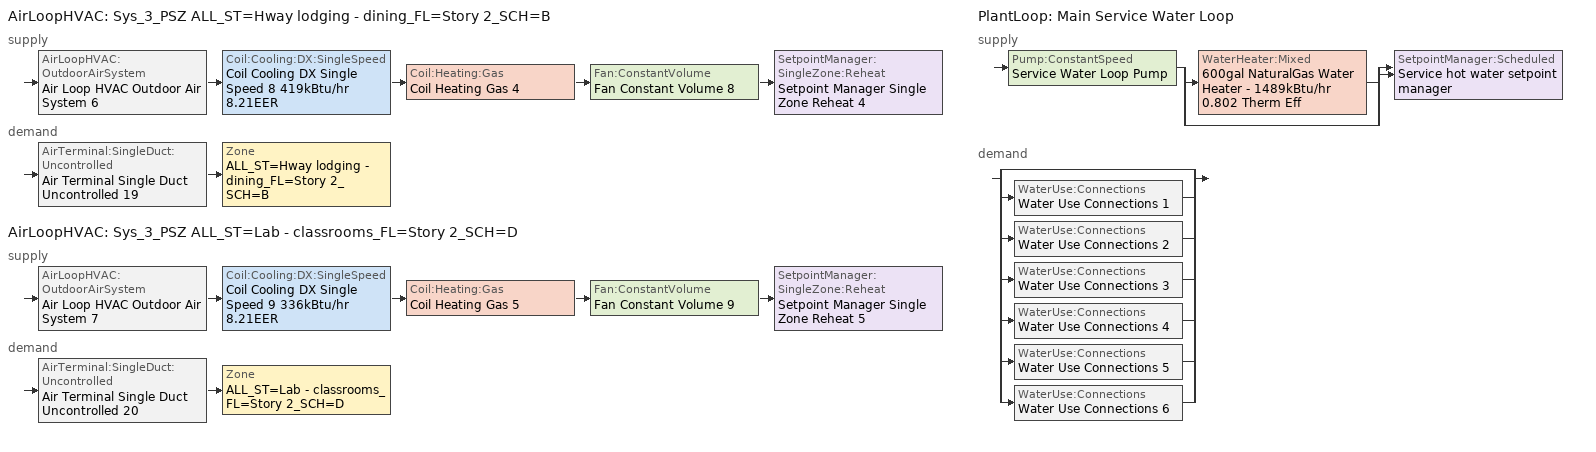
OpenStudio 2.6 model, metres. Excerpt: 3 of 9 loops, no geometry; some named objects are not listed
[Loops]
AirLoopHVAC 'Sys_3_PSZ ALL_ST=Hway lodging - dining_FL=Story 2_SCH=B'
 supply: AirLoopHVAC:OutdoorAirSystem 'Air Loop HVAC Outdoor Air System 6' > Coil:Cooling:DX:SingleSpeed 'Coil Cooling DX Single Speed 8 419kBtu/hr 8.21EER' > Coil:Heating:Gas 'Coil Heating Gas 4' > Fan:ConstantVolume 'Fan Constant Volume 8' > SetpointManager:SingleZone:Reheat 'Setpoint Manager Single Zone Reheat 4'
 demand: AirTerminal:SingleDuct:Uncontrolled 'Air Terminal Single Duct Uncontrolled 19' > Zone 'ALL_ST=Hway lodging - dining_FL=Story 2_SCH=B'
AirLoopHVAC 'Sys_3_PSZ ALL_ST=Lab - classrooms_FL=Story 2_SCH=D'
 supply: AirLoopHVAC:OutdoorAirSystem 'Air Loop HVAC Outdoor Air System 7' > Coil:Cooling:DX:SingleSpeed 'Coil Cooling DX Single Speed 9 336kBtu/hr 8.21EER' > Coil:Heating:Gas 'Coil Heating Gas 5' > Fan:ConstantVolume 'Fan Constant Volume 9' > SetpointManager:SingleZone:Reheat 'Setpoint Manager Single Zone Reheat 5'
 demand: AirTerminal:SingleDuct:Uncontrolled 'Air Terminal Single Duct Uncontrolled 20' > Zone 'ALL_ST=Lab - classrooms_FL=Story 2_SCH=D'
PlantLoop 'Main Service Water Loop'
 supply: Pump:ConstantSpeed 'Service Water Loop Pump' > split
  | WaterHeater:Mixed '600gal NaturalGas Water Heater - 1489kBtu/hr 0.802 Therm Eff'
  | bypass
  join > SetpointManager:Scheduled 'Service hot water setpoint manager'
 demand: split
  | bypass
  | WaterUse:Connections 'Water Use Connections 1'
  | WaterUse:Connections 'Water Use Connections 2'
  | WaterUse:Connections 'Water Use Connections 3'
  | WaterUse:Connections 'Water Use Connections 4'
  | WaterUse:Connections 'Water Use Connections 5'
  | WaterUse:Connections 'Water Use Connections 6'
[Sizing:Zone] Zone Cooling Design Supply Air Temperature Input Method=SupplyAirTemperature; Zone Cooling Design Supply Air Temperature {C}=13; Zone Cooling Design Supply Air Temperature Difference {deltaC}=11.11; Zone Heating Design Supply Air Temperature Input Method=SupplyAirTemperature; Zone Heating Design Supply Air Temperature {C}=43; Zone Heating Design Supply Air Temperature Difference {deltaC}=11.11; Zone Cooling Design Supply Air Humidity Ratio {kg-H2O/kg-air}=0.0085; Zone Heating Design Supply Air Humidity Ratio {kg-H2O/kg-air}=0.008; Zone Heating Sizing Factor=1.3; Zone Cooling Sizing Factor=1.1; Cooling Design Air Flow Method=DesignDay; Heating Design Air Flow Method=DesignDay; Account for Dedicated Outdoor Air System=No; Dedicated Outdoor Air System Control Strategy=NeutralSupplyAir; Dedicated Outdoor Air Low Setpoint Temperature for Design {C}=autosize; Dedicated Outdoor Air High Setpoint Temperature for Design {C}=autosize
ALL_ST=Hway lodging - dining_FL=Story 2_SCH=B; ALL_ST=Lab - classrooms_FL=Story 2_SCH=D
[Zone equipment]
ALL_ST=Hway lodging - dining_FL=Story 2_SCH=B: Air Terminal Single Duct Uncontrolled 19, Zone HVAC Baseboard Convective Water 19
ALL_ST=Lab - classrooms_FL=Story 2_SCH=D: Air Terminal Single Duct Uncontrolled 20, Zone HVAC Baseboard Convective Water 20
[PlantLoop]
Main Service Water Loop: Glycol Concentration=0; Maximum Loop Temperature {C}=60; Minimum Loop Temperature {C}=10; Plant Loop Volume {m3}=Autocalculate; Load Distribution Scheme=Optimal
[Sizing:Plant]
Main Service Water Loop: Loop Type=Heating; Design Loop Exit Temperature {C}=60; Loop Design Temperature Difference {deltaC}=5; Sizing Option=NonCoincident; Zone Timesteps in Averaging Window=1; Coincident Sizing Factor Mode=None
[AirLoopHVAC] Design Supply Air Flow Rate {m3/s}=AutoSize
Name | Availability Schedule
Sys_3_PSZ ALL_ST=Hway lodging - dining_FL=Story 2_SCH=B | Sys_3_PSZ ALL_ST=Hway lodging - dining_FL=Story 2_SCH=B Occ Sch
Sys_3_PSZ ALL_ST=Lab - classrooms_FL=Story 2_SCH=D | Sys_3_PSZ ALL_ST=Lab - classrooms_FL=Story 2_SCH=D Occ Sch
[Sizing:System] Type of Load to Size On=Sensible; Design Outdoor Air Flow Rate {m3/s}=Autosize; Minimum System Air Flow Ratio=1; Preheat Design Temperature {C}=7; Preheat Design Humidity Ratio {kg-H2O/kg-Air}=0.008; Precool Design Temperature {C}=13; Precool Design Humidity Ratio {kg-H2O/kg-Air}=0.008; Central Cooling Design Supply Air Temperature {C}=13; Central Heating Design Supply Air Temperature {C}=43; Sizing Option=NonCoincident; 100% Outdoor Air in Cooling=No; 100% Outdoor Air in Heating=No; Central Cooling Design Supply Air Humidity Ratio {kg-H2O/kg-Air}=0.0085; Central Heating Design Supply Air Humidity Ratio {kg-H2O/kg-Air}=0.008; Cooling Design Air Flow Method=DesignDay; Cooling Design Air Flow Rate {m3/s}=0; Heating Design Air Flow Method=DesignDay; Heating Design Air Flow Rate {m3/s}=0; System Outdoor Air Method=ZoneSum; Zone Maximum Outdoor Air Fraction=1; Cooling Supply Air Flow Rate Per Floor Area {m3/s-m2}=0.00996765; Cooling Fraction of Autosized Cooling Supply Air Flow Rate=1; Cooling Supply Air Flow Rate Per Unit Cooling Capacity {m3/s-W}=3.94755e-05; Heating Supply Air Flow Rate Per Floor Area {m3/s-m2}=0.00996765; Heating Fraction of Autosized Heating Supply Air Flow Rate=1; Heating Fraction of Autosized Cooling Supply Air Flow Rate=1; Heating Supply Air Flow Rate Per Unit Heating Capacity {m3/s-W}=3.15882e-05; Cooling Design Capacity Method=CoolingDesignCapacity; Cooling Design Capacity {W}=autosize; Cooling Design Capacity Per Floor Area {W/m2}=234.7; Fraction of Autosized Cooling Design Capacity=1; Heating Design Capacity Method=HeatingDesignCapacity; Heating Design Capacity {W}=autosize; Heating Design Capacity Per Floor Area {W/m2}=157; Fraction of Autosized Heating Design Capacity=1; Central Cooling Capacity Control Method=OnOff
Sys_3_PSZ ALL_ST=Hway lodging - dining_FL=Story 2_SCH=B; Sys_3_PSZ ALL_ST=Lab - classrooms_FL=Story 2_SCH=D
[Fan:ConstantVolume] Availability Schedule=Always On Discrete; Fan Efficiency=0.39975; Pressure Rise {Pa}=640; Maximum Flow Rate {m3/s}=AutoSize; Motor Efficiency=0.615
Fan Constant Volume 8; Fan Constant Volume 9
[Coil:Cooling:DX:SingleSpeed] Availability Schedule=Always On Discrete; Rated Total Cooling Capacity {W}=autosize; Rated Sensible Heat Ratio=autosize; Rated Air Flow Rate {m3/s}=autosize; Rated Evaporator Fan Power Per Volume Flow Rate {W/(m3/s)}=773.3; Total Cooling Capacity Function of Temperature Curve=DXCOOL-NECB2011-REF-CAPFT; Total Cooling Capacity Function of Flow Fraction Curve=DXCOOL-NECB2011-REF-CAPFFLOW; Energy Input Ratio Function of Temperature Curve=DXCOOL-NECB2011-REF-COOLEIRFT; Energy Input Ratio Function of Flow Fraction Curve=DXCOOL-NECB2011-REF-COOLEIRFFLOW; Part Load Fraction Correlation Curve=DXCOOL-NECB2011-REF-COOLPLFFPLR; Condenser Type=AirCooled; Evaporative Condenser Effectiveness=0; Evaporative Condenser Air Flow Rate {m3/s}=Autosize; Evaporative Condenser Pump Rated Power Consumption {W}=Autosize; Crankcase Heater Capacity {W}=0; Maximum Outdoor Dry-Bulb Temperature for Crankcase Heater Operation {C}=0; Basin Heater Capacity {W/K}=0; Basin Heater Setpoint Temperature {C}=10
Name | Rated COP {W/W}
Coil Cooling DX Single Speed 8 419kBtu/hr 8.21EER | 3.04481
Coil Cooling DX Single Speed 9 336kBtu/hr 8.21EER | 2.99153
[Controller:OutdoorAir] Minimum Outdoor Air Flow Rate {m3/s}=autosize; Maximum Outdoor Air Flow Rate {m3/s}=Autosize; Economizer Control Type=DifferentialEnthalpy; Economizer Control Action Type=ModulateFlow; Lockout Type=NoLockout; Minimum Limit Type=FixedMinimum; High Humidity Control=No; Heat Recovery Bypass Control Type=BypassWhenOAFlowGreaterThanMinimum
Name | Minimum Outdoor Air Schedule | Controller Mechanical Ventilation
Controller Outdoor Air 6 | Sys_3_PSZ ALL_ST=Hway lodging - dining_FL=Story 2_SCH=B Occ Sch | Controller Mechanical Ventilation 6
Controller Outdoor Air 7 | Sys_3_PSZ ALL_ST=Lab - classrooms_FL=Story 2_SCH=D Occ Sch | Controller Mechanical Ventilation 7
[Controller:MechanicalVentilation] Availability Schedule=Always On Discrete; System Outdoor Air Method=ZoneSum
Controller Mechanical Ventilation 6; Controller Mechanical Ventilation 7
[AirLoopHVAC:OutdoorAirSystem]
Name | Controller
Air Loop HVAC Outdoor Air System 6 | Controller Outdoor Air 6
Air Loop HVAC Outdoor Air System 7 | Controller Outdoor Air 7
[SetpointManager:Scheduled]
Service hot water setpoint manager: Control Variable=Temperature; Schedule=Service Water Loop Temp - 140F
[AirTerminal:SingleDuct:Uncontrolled] Availability Schedule=Always On Discrete; Maximum Air Flow Rate {m3/s}=AutoSize
Air Terminal Single Duct Uncontrolled 19; Air Terminal Single Duct Uncontrolled 20
[Coil:Heating:Gas] Availability Schedule=Always On Discrete; Gas Burner Efficiency=0.81; Nominal Capacity {W}=AutoSize; Parasitic Electric Load {W}=0; Part Load Fraction Correlation Curve=FURNACE-EFFPLR-NECB2011; Parasitic Gas Load {W}=0
Coil Heating Gas 4; Coil Heating Gas 5
[SetpointManager:SingleZone:Reheat] Minimum Supply Air Temperature {C}=13; Maximum Supply Air Temperature {C}=43
Name | Control Zone
Setpoint Manager Single Zone Reheat 4 | ALL_ST=Hway lodging - dining_FL=Story 2_SCH=B
Setpoint Manager Single Zone Reheat 5 | ALL_ST=Lab - classrooms_FL=Story 2_SCH=D
[Pump:ConstantSpeed]
Service Water Loop Pump: Rated Flow Rate {m3/s}=autosize; Rated Pump Head {Pa}=466580; Rated Power Consumption {W}=autosize; Motor Efficiency=0.855; Fraction of Motor Inefficiencies to Fluid Stream=0; Pump Control Type=Intermittent; Design Power Sizing Method=PowerPerFlowPerPressure; Design Electric Power per Unit Flow Rate {W/(m3/s)}=348701.1; Design Shaft Power per Unit Flow Rate per Unit Head {W-s/m3-Pa}=1.28205
[WaterHeater:Mixed]
600gal NaturalGas Water Heater - 1489kBtu/hr 0.802 Therm Eff: Tank Volume {m3}=2.27181; Setpoint Temperature Schedule=Service Water Loop Temp - 140F; Deadband Temperature Difference {deltaC}=2; Maximum Temperature Limit {C}=82.2222; Heater Control Type=Cycle; Heater Maximum Capacity {W}=436259; Heater Fuel Type=NaturalGas; Heater Thermal Efficiency=0.802448; Part Load Factor Curve=SWH-EFFFPLR-NECB2011; Off Cycle Parasitic Fuel Consumption Rate {W}=20; Off Cycle Parasitic Fuel Type=NaturalGas; Off Cycle Parasitic Heat Fraction to Tank=0.8; On Cycle Parasitic Fuel Type=NaturalGas; On Cycle Parasitic Heat Fraction to Tank=0; Ambient Temperature Indicator=Schedule; Ambient Temperature Schedule=Water Heater Ambient Temp Schedule - 70F; Off Cycle Loss Coefficient to Ambient Temperature {W/K}=27.4646; On Cycle Loss Coefficient to Ambient Temperature {W/K}=27.4646; Use Side Effectiveness=1; Source Side Effectiveness=1; Use Side Design Flow Rate {m3/s}=autosize; Source Side Design Flow Rate {m3/s}=autosize; Indirect Water Heating Recovery Time {hr}=1.5; Source Side Flow Control Mode=IndirectHeatPrimarySetpoint
[WaterUse:Connections]
Name | Water Use Equipment Name 1
Water Use Connections 1 | Hotel/motel - dining-space function Service Water Use 1.84gal/min
Water Use Connections 2 | Hotel/motel - lobby-space function Service Water Use 0.48gal/min
Water Use Connections 3 | Hotel/motel - rooms-space function Service Water Use 3.84gal/min
Water Use Connections 4 | Hway lodging - dining-space function Service Water Use 1.84gal/min
Water Use Connections 5 | Hway lodging - rooms-space function Service Water Use 3.84gal/min
Water Use Connections 6 | Lab - classrooms-space function Service Water Use 1.92gal/min
[WaterUse:Equipment:Definition]
Name | Peak Flow Rate {m3/s} | Target Temperature Schedule | Sensible Fraction Schedule | Latent Fraction Schedule
Hotel/motel - dining-space function Service Water Use Def 1.84gal/min | 0.000115784 | Schedule Ruleset 5 | Schedule Ruleset 3 | Schedule Ruleset 4
Hotel/motel - lobby-space function Service Water Use Def 0.48gal/min | 3.01275e-05 | Schedule Ruleset 8 | Schedule Ruleset 6 | Schedule Ruleset 7
Hotel/motel - rooms-space function Service Water Use Def 3.84gal/min | 0.000242107 | Schedule Ruleset 11 | Schedule Ruleset 9 | Schedule Ruleset 10
Hway lodging - dining-space function Service Water Use Def 1.84gal/min | 0.000115784 | Schedule Ruleset 14 | Schedule Ruleset 12 | Schedule Ruleset 13
Hway lodging - rooms-space function Service Water Use Def 3.84gal/min | 0.000242107 | Schedule Ruleset 17 | Schedule Ruleset 15 | Schedule Ruleset 16
Lab - classrooms-space function Service Water Use Def 1.92gal/min | 0.000121034 | Schedule Ruleset 20 | Schedule Ruleset 18 | Schedule Ruleset 19
[WaterUse:Equipment]
Name | Water Use Equipment Definition | Space | Flow Rate Fraction Schedule
Hotel/motel - dining-space function Service Water Use 1.84gal/min | Hotel/motel - dining-space function Service Water Use Def 1.84gal/min | Hotel/Motel - dining-Space Function | NECB-B-Service Water Heating
Hotel/motel - lobby-space function Service Water Use 0.48gal/min | Hotel/motel - lobby-space function Service Water Use Def 0.48gal/min | Hotel/Motel - lobby-Space Function | NECB-H-Service Water Heating
Hotel/motel - rooms-space function Service Water Use 3.84gal/min | Hotel/motel - rooms-space function Service Water Use Def 3.84gal/min | Hotel/Motel - rooms-Space Function | NECB-F-Service Water Heating
Hway lodging - dining-space function Service Water Use 1.84gal/min | Hway lodging - dining-space function Service Water Use Def 1.84gal/min | Hway lodging - dining-Space Function | NECB-B-Service Water Heating
Hway lodging - rooms-space function Service Water Use 3.84gal/min | Hway lodging - rooms-space function Service Water Use Def 3.84gal/min | Hway lodging - rooms-Space Function | NECB-F-Service Water Heating
Lab - classrooms-space function Service Water Use 1.92gal/min | Lab - classrooms-space function Service Water Use Def 1.92gal/min | Lab - classrooms-Space Function | NECB-D-Service Water Heating
[Schedule:Ruleset]
Service Water Loop Temp - 140F: Default Day Schedule=Service Water Loop Temp - 140F Default
Water Heater Ambient Temp Schedule - 70F: Default Day Schedule=Water Heater Ambient Temp Schedule - 70F Default
Schedule Ruleset 3: Default Day Schedule=Schedule Day 6
Schedule Ruleset 4: Default Day Schedule=Schedule Day 7
Schedule Ruleset 5: Default Day Schedule=Schedule Day 8
NECB-B-Service Water Heating: Default Day Schedule=NECB-B-Service Water Heating Default
Schedule Ruleset 6: Default Day Schedule=Schedule Day 9
Schedule Ruleset 7: Default Day Schedule=Schedule Day 10
Schedule Ruleset 8: Default Day Schedule=Schedule Day 11
NECB-H-Service Water Heating: Default Day Schedule=NECB-H-Service Water Heating Default
Schedule Ruleset 9: Default Day Schedule=Schedule Day 12
Schedule Ruleset 10: Default Day Schedule=Schedule Day 13
Schedule Ruleset 11: Default Day Schedule=Schedule Day 14
NECB-F-Service Water Heating: Default Day Schedule=NECB-F-Service Water Heating Default
Schedule Ruleset 12: Default Day Schedule=Schedule Day 15
Schedule Ruleset 13: Default Day Schedule=Schedule Day 16
Schedule Ruleset 14: Default Day Schedule=Schedule Day 17
Schedule Ruleset 15: Default Day Schedule=Schedule Day 18
Schedule Ruleset 16: Default Day Schedule=Schedule Day 19
Schedule Ruleset 17: Default Day Schedule=Schedule Day 20
Schedule Ruleset 18: Default Day Schedule=Schedule Day 21
Schedule Ruleset 19: Default Day Schedule=Schedule Day 22
Schedule Ruleset 20: Default Day Schedule=Schedule Day 23
NECB-D-Service Water Heating: Default Day Schedule=NECB-D-Service Water Heating Default
Sys_3_PSZ ALL_ST=Hway lodging - dining_FL=Story 2_SCH=B Occ Sch: Default Day Schedule=Sys_3_PSZ ALL_ST=Hway lodging - dining_FL=Story 2_SCH=B Occ Sch Default; Summer Design Day Schedule=Sys_3_PSZ ALL_ST=Hway lodging - dining_FL=Story 2_SCH=B Occ Sch Summer Design Day; Winter Design Day Schedule=Sys_3_PSZ ALL_ST=Hway lodging - dining_FL=Story 2_SCH=B Occ Sch Winter Design Day
Sys_3_PSZ ALL_ST=Lab - classrooms_FL=Story 2_SCH=D Occ Sch: Default Day Schedule=Sys_3_PSZ ALL_ST=Lab - classrooms_FL=Story 2_SCH=D Occ Sch Default; Summer Design Day Schedule=Sys_3_PSZ ALL_ST=Lab - classrooms_FL=Story 2_SCH=D Occ Sch Summer Design Day; Winter Design Day Schedule=Sys_3_PSZ ALL_ST=Lab - classrooms_FL=Story 2_SCH=D Occ Sch Winter Design Day
[Schedule:Day]
Service Water Loop Temp - 140F Default; Schedule Day 8; Schedule Day 11; Schedule Day 14; Schedule Day 17; Schedule Day 20; Schedule Day 23: 24, 0, 60
Water Heater Ambient Temp Schedule - 70F Default: 24, 0, 21.1111
Schedule Day 6; Schedule Day 9; Schedule Day 12; Schedule Day 15; Schedule Day 18; Schedule Day 21: 24, 0, 0.2
Schedule Day 7; Schedule Day 10; Schedule Day 13; Schedule Day 16; Schedule Day 19; Schedule Day 22; NECB-D-Service Water Heating Sat Day; NECB-D-Service Water Heating Sun|Hol Day: 24, 0, 0.05
NECB-B-Service Water Heating Default; NECB-B-Service Water Heating Default|Wkdy Day: 1, 0, 0.6, 2, 0, 0.5, 9, 0, 0.05, 11, 0, 0.7, 12, 0, 0.4, 13, 0, 0.5, 15, 0, 0.6, 16, 0, 0.4, 18, 0, 0.3, 19, 0, 0.4, 20, 0, 0.5, 22, 0, 0.8, 24, 0, 0.9
NECB-B-Service Water Heating Sat Day: 1, 0, 0.7, 2, 0, 0.6, 9, 0, 0.05, 11, 0, 0.7, 12, 0, 0.4, 13, 0, 0.5, 15, 0, 0.6, 16, 0, 0.4, 18, 0, 0.3, 19, 0, 0.4, 20, 0, 0.5, 22, 0, 0.8, 24, 0, 0.9
NECB-B-Service Water Heating Sun|Hol Day: 1, 0, 0.5, 2, 0, 0.6, 9, 0, 0.05, 11, 0, 0.7, 12, 0, 0.4, 13, 0, 0.5, 15, 0, 0.6, 16, 0, 0.4, 18, 0, 0.3, 19, 0, 0.4, 20, 0, 0.5, 22, 0, 0.8, 24, 0, 0.5
NECB-H-Service Water Heating Default; NECB-H-Service Water Heating Default|Wkdy Day; NECB-H-Service Water Heating Sat Day; NECB-H-Service Water Heating Sun|Hol Day: 24, 0, 0.9
NECB-F-Service Water Heating Default; NECB-F-Service Water Heating Default|Wkdy Day: 1, 0, 0.5, 2, 0, 0.3, 3, 0, 0.2, 5, 0, 0.1, 6, 0, 0.2, 7, 0, 0.4, 8, 0, 0.6, 9, 0, 0.9, 10, 0, 0.7, 12, 0, 0.5, 13, 0, 0.4, 14, 0, 0.5, 15, 0, 0.4, 19, 0, 0.3, 20, 0, 0.5, 24, 0, 0.7
NECB-F-Service Water Heating Sat Day: 1, 0, 0.5, 2, 0, 0.3, 3, 0, 0.2, 5, 0, 0.1, 6, 0, 0.2, 7, 0, 0.4, 8, 0, 0.5, 9, 0, 0.8, 10, 0, 0.6, 15, 0, 0.5, 16, 0, 0.4, 19, 0, 0.3, 20, 0, 0.5, 24, 0, 0.7
NECB-F-Service Water Heating Sun|Hol Day: 1, 0, 0.5, 2, 0, 0.3, 3, 0, 0.2, 5, 0, 0.1, 6, 0, 0.2, 8, 0, 0.4, 9, 0, 0.6, 10, 0, 0.9, 11, 0, 0.7, 14, 0, 0.5, 15, 0, 0.4, 19, 0, 0.3, 20, 0, 0.4, 24, 0, 0.6
NECB-D-Service Water Heating Default; NECB-D-Service Water Heating Default|Wkdy Day: 8, 0, 0.05, 10, 0, 0.5, 16, 0, 0.9, 17, 0, 0.7, 18, 0, 0.3, 21, 0, 0.5, 22, 0, 0.3, 24, 0, 0.05
Sys_3_PSZ ALL_ST=Hway lodging - dining_FL=Story 2_SCH=B Occ Sch Default; Sys_3_PSZ ALL_ST=Hway lodging - dining_FL=Story 2_SCH=B Occ Sch Winter Design Day; Sys_3_PSZ ALL_ST=Hway lodging - dining_FL=Story 2_SCH=B Occ Sch Summer Design Day; Sys_3_PSZ ALL_ST=Lab - classrooms_FL=Story 2_SCH=D Occ Sch Default; Sys_3_PSZ ALL_ST=Lab - classrooms_FL=Story 2_SCH=D Occ Sch Winter Design Day; Sys_3_PSZ ALL_ST=Lab - classrooms_FL=Story 2_SCH=D Occ Sch Summer Design Day: 24, 0, 1
Sys_3_PSZ ALL_ST=Hway lodging - dining_FL=Story 2_SCH=B Occ Sch Monday; Sys_3_PSZ ALL_ST=Hway lodging - dining_FL=Story 2_SCH=B Occ Sch Tuesday; Sys_3_PSZ ALL_ST=Hway lodging - dining_FL=Story 2_SCH=B Occ Sch Wednesday; Sys_3_PSZ ALL_ST=Hway lodging - dining_FL=Story 2_SCH=B Occ Sch Thursday; Sys_3_PSZ ALL_ST=Hway lodging - dining_FL=Story 2_SCH=B Occ Sch Friday: 1, 0, 1, 10, 0, 0, 24, 0, 1
Sys_3_PSZ ALL_ST=Hway lodging - dining_FL=Story 2_SCH=B Occ Sch Saturday: 2, 0, 1, 10, 0, 0, 24, 0, 1
Sys_3_PSZ ALL_ST=Hway lodging - dining_FL=Story 2_SCH=B Occ Sch Sunday: 1, 0, 0, 2, 0, 1, 11, 0, 0, 23, 0, 1, 24, 0, 0
Sys_3_PSZ ALL_ST=Lab - classrooms_FL=Story 2_SCH=D Occ Sch Monday; Sys_3_PSZ ALL_ST=Lab - classrooms_FL=Story 2_SCH=D Occ Sch Tuesday; Sys_3_PSZ ALL_ST=Lab - classrooms_FL=Story 2_SCH=D Occ Sch Wednesday; Sys_3_PSZ ALL_ST=Lab - classrooms_FL=Story 2_SCH=D Occ Sch Thursday; Sys_3_PSZ ALL_ST=Lab - classrooms_FL=Story 2_SCH=D Occ Sch Friday: 9, 0, 0, 18, 0, 1, 19, 0, 0, 22, 0, 1, 24, 0, 0
Sys_3_PSZ ALL_ST=Lab - classrooms_FL=Story 2_SCH=D Occ Sch Saturday; Sys_3_PSZ ALL_ST=Lab - classrooms_FL=Story 2_SCH=D Occ Sch Sunday: 24, 0, 0
[Schedule:Rule] Date Specification Type=DateRange; Start Month=1; Start Day=1; End Month=12
Name | Schedule Ruleset | Rule Order | Day Schedule | Apply Monday | Apply Tuesday | Apply Wednesday | Apply Thursday | Apply Friday | End Day | Apply Saturday | Apply Sunday
Schedule Rule 137 | NECB-B-Service Water Heating | 2 | NECB-B-Service Water Heating Default|Wkdy Day | Yes | Yes | Yes | Yes | Yes | 31
Schedule Rule 138 | NECB-B-Service Water Heating | 1 | NECB-B-Service Water Heating Sat Day |  |  |  |  |  | 31 | Yes
Schedule Rule 139 | NECB-B-Service Water Heating | 0 | NECB-B-Service Water Heating Sun|Hol Day |  |  |  |  |  | 31 |  | Yes
Schedule Rule 140 | NECB-H-Service Water Heating | 2 | NECB-H-Service Water Heating Default|Wkdy Day | Yes | Yes | Yes | Yes | Yes | 31
Schedule Rule 141 | NECB-H-Service Water Heating | 1 | NECB-H-Service Water Heating Sat Day |  |  |  |  |  | 31 | Yes
Schedule Rule 142 | NECB-H-Service Water Heating | 0 | NECB-H-Service Water Heating Sun|Hol Day |  |  |  |  |  | 31 |  | Yes
Schedule Rule 143 | NECB-F-Service Water Heating | 2 | NECB-F-Service Water Heating Default|Wkdy Day | Yes | Yes | Yes | Yes | Yes | 31
Schedule Rule 144 | NECB-F-Service Water Heating | 1 | NECB-F-Service Water Heating Sat Day |  |  |  |  |  | 31 | Yes
Schedule Rule 145 | NECB-F-Service Water Heating | 0 | NECB-F-Service Water Heating Sun|Hol Day |  |  |  |  |  | 31 |  | Yes
Schedule Rule 146 | NECB-D-Service Water Heating | 2 | NECB-D-Service Water Heating Default|Wkdy Day | Yes | Yes | Yes | Yes | Yes | 31
Schedule Rule 147 | NECB-D-Service Water Heating | 1 | NECB-D-Service Water Heating Sat Day |  |  |  |  |  | 31 | Yes
Schedule Rule 148 | NECB-D-Service Water Heating | 0 | NECB-D-Service Water Heating Sun|Hol Day |  |  |  |  |  | 31 |  | Yes
Sys_3_PSZ ALL_ST=Hway lodging - dining_FL=Story 2_SCH=B Occ Sch Monday Rule | Sys_3_PSZ ALL_ST=Hway lodging - dining_FL=Story 2_SCH=B Occ Sch | 6 | Sys_3_PSZ ALL_ST=Hway lodging - dining_FL=Story 2_SCH=B Occ Sch Monday | Yes |  |  |  |  | 25
Sys_3_PSZ ALL_ST=Hway lodging - dining_FL=Story 2_SCH=B Occ Sch Tuesday Rule | Sys_3_PSZ ALL_ST=Hway lodging - dining_FL=Story 2_SCH=B Occ Sch | 5 | Sys_3_PSZ ALL_ST=Hway lodging - dining_FL=Story 2_SCH=B Occ Sch Tuesday |  | Yes |  |  |  | 26
Sys_3_PSZ ALL_ST=Hway lodging - dining_FL=Story 2_SCH=B Occ Sch Wednesday Rule | Sys_3_PSZ ALL_ST=Hway lodging - dining_FL=Story 2_SCH=B Occ Sch | 4 | Sys_3_PSZ ALL_ST=Hway lodging - dining_FL=Story 2_SCH=B Occ Sch Wednesday |  |  | Yes |  |  | 27
Sys_3_PSZ ALL_ST=Hway lodging - dining_FL=Story 2_SCH=B Occ Sch Thursday Rule | Sys_3_PSZ ALL_ST=Hway lodging - dining_FL=Story 2_SCH=B Occ Sch | 3 | Sys_3_PSZ ALL_ST=Hway lodging - dining_FL=Story 2_SCH=B Occ Sch Thursday |  |  |  | Yes |  | 28
Sys_3_PSZ ALL_ST=Hway lodging - dining_FL=Story 2_SCH=B Occ Sch Friday Rule | Sys_3_PSZ ALL_ST=Hway lodging - dining_FL=Story 2_SCH=B Occ Sch | 2 | Sys_3_PSZ ALL_ST=Hway lodging - dining_FL=Story 2_SCH=B Occ Sch Friday |  |  |  |  | Yes | 29
Sys_3_PSZ ALL_ST=Hway lodging - dining_FL=Story 2_SCH=B Occ Sch Saturday Rule | Sys_3_PSZ ALL_ST=Hway lodging - dining_FL=Story 2_SCH=B Occ Sch | 1 | Sys_3_PSZ ALL_ST=Hway lodging - dining_FL=Story 2_SCH=B Occ Sch Saturday |  |  |  |  |  | 30 | Yes
Sys_3_PSZ ALL_ST=Hway lodging - dining_FL=Story 2_SCH=B Occ Sch Sunday Rule | Sys_3_PSZ ALL_ST=Hway lodging - dining_FL=Story 2_SCH=B Occ Sch | 0 | Sys_3_PSZ ALL_ST=Hway lodging - dining_FL=Story 2_SCH=B Occ Sch Sunday |  |  |  |  |  | 31 |  | Yes
Sys_3_PSZ ALL_ST=Lab - classrooms_FL=Story 2_SCH=D Occ Sch Monday Rule | Sys_3_PSZ ALL_ST=Lab - classrooms_FL=Story 2_SCH=D Occ Sch | 6 | Sys_3_PSZ ALL_ST=Lab - classrooms_FL=Story 2_SCH=D Occ Sch Monday | Yes |  |  |  |  | 25
Sys_3_PSZ ALL_ST=Lab - classrooms_FL=Story 2_SCH=D Occ Sch Tuesday Rule | Sys_3_PSZ ALL_ST=Lab - classrooms_FL=Story 2_SCH=D Occ Sch | 5 | Sys_3_PSZ ALL_ST=Lab - classrooms_FL=Story 2_SCH=D Occ Sch Tuesday |  | Yes |  |  |  | 26
Sys_3_PSZ ALL_ST=Lab - classrooms_FL=Story 2_SCH=D Occ Sch Wednesday Rule | Sys_3_PSZ ALL_ST=Lab - classrooms_FL=Story 2_SCH=D Occ Sch | 4 | Sys_3_PSZ ALL_ST=Lab - classrooms_FL=Story 2_SCH=D Occ Sch Wednesday |  |  | Yes |  |  | 27
Sys_3_PSZ ALL_ST=Lab - classrooms_FL=Story 2_SCH=D Occ Sch Thursday Rule | Sys_3_PSZ ALL_ST=Lab - classrooms_FL=Story 2_SCH=D Occ Sch | 3 | Sys_3_PSZ ALL_ST=Lab - classrooms_FL=Story 2_SCH=D Occ Sch Thursday |  |  |  | Yes |  | 28
Sys_3_PSZ ALL_ST=Lab - classrooms_FL=Story 2_SCH=D Occ Sch Friday Rule | Sys_3_PSZ ALL_ST=Lab - classrooms_FL=Story 2_SCH=D Occ Sch | 2 | Sys_3_PSZ ALL_ST=Lab - classrooms_FL=Story 2_SCH=D Occ Sch Friday |  |  |  |  | Yes | 29
Sys_3_PSZ ALL_ST=Lab - classrooms_FL=Story 2_SCH=D Occ Sch Saturday Rule | Sys_3_PSZ ALL_ST=Lab - classrooms_FL=Story 2_SCH=D Occ Sch | 1 | Sys_3_PSZ ALL_ST=Lab - classrooms_FL=Story 2_SCH=D Occ Sch Saturday |  |  |  |  |  | 30 | Yes
Sys_3_PSZ ALL_ST=Lab - classrooms_FL=Story 2_SCH=D Occ Sch Sunday Rule | Sys_3_PSZ ALL_ST=Lab - classrooms_FL=Story 2_SCH=D Occ Sch | 0 | Sys_3_PSZ ALL_ST=Lab - classrooms_FL=Story 2_SCH=D Occ Sch Sunday |  |  |  |  |  | 31 |  | Yes
[Schedule:Constant]
Always On Discrete: Value=1
[Curve:Biquadratic] Minimum Value of x=13; Maximum Value of x=24; Minimum Value of y=24; Maximum Value of y=46
Name | Coefficient1 Constant | Coefficient2 x | Coefficient3 x**2 | Coefficient4 y | Coefficient5 y**2 | Coefficient6 x*y
DXCOOL-NECB2011-REF-CAPFT | 0.867905 | 0.0142459 | 0.00055436 | -0.0075575 | 3.3e-05 | -0.0001918
DXCOOL-NECB2011-REF-COOLEIRFT | 0.116936 | 0.0284933 | -0.0004112 | 0.0214108 | 0.00016103 | -0.0006791
[Curve:Quadratic] Coefficient1 Constant=1; Coefficient2 x=0; Coefficient3 x**2=0; Minimum Value of x=0; Maximum Value of x=1
DXCOOL-NECB2011-REF-CAPFFLOW; DXCOOL-NECB2011-REF-COOLEIRFFLOW
[Curve:Cubic] Maximum Value of x=1
Name | Coefficient1 Constant | Coefficient2 x | Coefficient3 x**2 | Coefficient4 x**3 | Minimum Value of x
DXCOOL-NECB2011-REF-COOLPLFFPLR | 0.0277 | 4.9151 | -8.184 | 4.2702 | 0.7
SWH-EFFFPLR-NECB2011 | 0.7576 | 1.0071 | -1.4443 | 0.6844 | 0
FURNACE-EFFPLR-NECB2011 | 0.7277 | 1.0667 | -1.5174 | 0.7282 | 0
